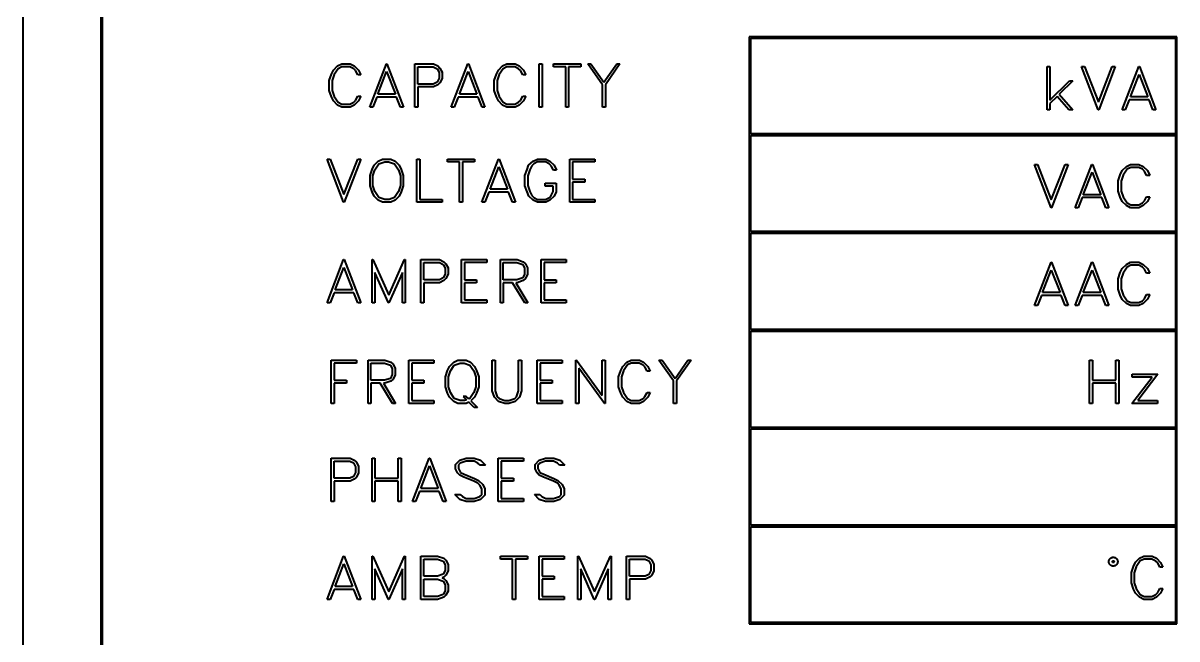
# Model space of a CAD drawing. Header units: millimetres. Extents: x 0 to 5945, y 0 to 4205.
# Drawn here: x 1763.9 to 1837.9, y 1340 to 1379.5 of the extents above; entities that cross this region are included whole.
import ezdxf

# ---------------------------------------------------------------- set-up
doc = ezdxf.new("R2010")
doc.units = ezdxf.units.MM
doc.header["$LTSCALE"] = 5
doc.layers.add('가시적인 것(ISO)', color=3, linetype='Continuous', lineweight=40)

msp = doc.modelspace()

# ---------------------------------------------------------------- linework, layer by layer
at = {"layer": '가시적인 것(ISO)'}
for p, q in [((1763.876, 1300.394), (1763.876, 1420.394)), ((1768.876, 1411.999), (1768.876, 1308.789)), ((1768.976, 1308.888), (1768.976, 1411.901)), ((1810.488, 1378.643), (1810.488, 1340.922)), ((1837.941, 1378.643), (1810.488, 1378.643)), ((1810.588, 1372.406), (1810.588, 1378.543)), ((1810.588, 1378.543), (1837.841, 1378.543)), ((1837.841, 1378.543), (1837.841, 1372.406)), ((1837.941, 1340.922), (1837.941, 1378.643)), ((1784.063, 1376.765), (1784.332, 1376.9)), ((1784.332, 1376.9), (1784.865, 1376.9)), ((1784.865, 1376.9), (1785.137, 1376.765)), ((1786.133, 1374.117), (1787.197, 1376.9)), ((1787.197, 1376.9), (1787.236, 1376.9)), ((1787.236, 1376.9), (1788.297, 1374.117)), ((1789.022, 1376.9), (1790.226, 1376.9)), ((1789.022, 1374.117), (1789.022, 1376.9)), ((1790.226, 1376.9), (1790.498, 1376.765)), ((1791.362, 1374.117), (1792.426, 1376.9)), ((1792.426, 1376.9), (1792.465, 1376.9)), ((1792.465, 1376.9), (1793.526, 1374.117)), ((1794.652, 1376.765), (1794.921, 1376.9)), ((1794.921, 1376.9), (1795.455, 1376.9)), ((1795.455, 1376.9), (1795.726, 1376.765)), ((1796.997, 1376.9), (1797.186, 1376.9)), ((1796.997, 1374.117), (1796.997, 1376.9)), ((1797.186, 1376.9), (1797.186, 1374.117)), ((1797.932, 1376.9), (1799.674, 1376.9)), ((1797.932, 1376.711), (1797.932, 1376.9)), ((1799.674, 1376.9), (1799.674, 1376.711)), ((1800.129, 1376.9), (1800.331, 1376.9)), ((1801.064, 1375.561), (1800.129, 1376.9)), ((1800.331, 1376.9), (1801.16, 1375.719)), ((1801.16, 1375.719), (1801.985, 1376.9)), ((1802.187, 1376.9), (1801.253, 1375.561)), ((1801.985, 1376.9), (1802.187, 1376.9)), ((1783.532, 1375.836), (1783.667, 1376.232)), ((1783.667, 1376.232), (1783.796, 1376.501)), ((1783.848, 1376.206), (1783.721, 1375.828)), ((1783.796, 1376.501), (1784.063, 1376.765)), ((1784.099, 1376.589), (1783.848, 1376.206)), ((1784.347, 1376.711), (1784.099, 1376.589)), ((1784.852, 1376.711), (1784.347, 1376.711)), ((1785.098, 1376.584), (1784.852, 1376.711)), ((1785.222, 1376.462), (1785.098, 1376.584)), ((1785.137, 1376.765), (1785.403, 1376.498)), ((1785.359, 1376.19), (1785.222, 1376.462)), ((1785.556, 1376.19), (1785.359, 1376.19)), ((1785.403, 1376.498), (1785.556, 1376.19)), ((1786.654, 1374.953), (1787.215, 1376.397)), ((1787.215, 1376.397), (1787.777, 1374.953)), ((1789.211, 1376.711), (1790.21, 1376.711)), ((1789.211, 1375.603), (1789.211, 1376.711)), ((1790.21, 1376.711), (1790.456, 1376.589)), ((1790.456, 1376.589), (1790.578, 1376.343)), ((1790.498, 1376.765), (1790.635, 1376.63)), ((1790.578, 1376.343), (1790.578, 1375.97)), ((1790.635, 1376.63), (1790.767, 1376.359)), ((1790.767, 1376.359), (1790.767, 1375.955)), ((1791.882, 1374.953), (1792.444, 1376.397)), ((1792.444, 1376.397), (1793.006, 1374.953)), ((1794.121, 1375.836), (1794.256, 1376.232)), ((1794.256, 1376.232), (1794.386, 1376.501)), ((1794.437, 1376.206), (1794.31, 1375.828)), ((1794.386, 1376.501), (1794.652, 1376.765)), ((1794.688, 1376.589), (1794.437, 1376.206)), ((1794.937, 1376.711), (1794.688, 1376.589)), ((1795.442, 1376.711), (1794.937, 1376.711)), ((1795.688, 1376.584), (1795.442, 1376.711)), ((1795.812, 1376.462), (1795.688, 1376.584)), ((1795.726, 1376.765), (1795.993, 1376.498)), ((1795.949, 1376.19), (1795.812, 1376.462)), ((1796.146, 1376.19), (1795.949, 1376.19)), ((1795.993, 1376.498), (1796.146, 1376.19)), ((1798.708, 1376.711), (1797.932, 1376.711)), ((1798.708, 1374.117), (1798.708, 1376.711)), ((1799.674, 1376.711), (1798.897, 1376.711)), ((1798.897, 1376.711), (1798.897, 1374.117)), ((1829.605, 1376.727), (1829.794, 1376.727)), ((1829.605, 1373.944), (1829.605, 1376.727)), ((1829.794, 1376.727), (1829.794, 1374.563)), ((1831.818, 1376.727), (1832.013, 1376.727)), ((1832.882, 1373.944), (1831.818, 1376.727)), ((1832.013, 1376.727), (1832.9, 1374.444)), ((1832.9, 1374.444), (1833.791, 1376.727)), ((1833.982, 1376.727), (1832.921, 1373.944)), ((1833.791, 1376.727), (1833.982, 1376.727)), ((1834.433, 1373.944), (1835.497, 1376.727)), ((1834.953, 1374.78), (1835.515, 1376.224)), ((1835.497, 1376.727), (1835.536, 1376.727)), ((1835.515, 1376.224), (1836.077, 1374.78)), ((1835.536, 1376.727), (1836.597, 1373.944)), ((1783.532, 1375.181), (1783.532, 1375.836)), ((1783.721, 1375.828), (1783.721, 1375.189)), ((1790.21, 1375.603), (1789.211, 1375.603)), ((1789.211, 1375.414), (1789.211, 1374.117)), ((1790.226, 1375.414), (1789.211, 1375.414)), ((1790.456, 1375.724), (1790.21, 1375.603)), ((1790.498, 1375.548), (1790.226, 1375.414)), ((1790.578, 1375.97), (1790.456, 1375.724)), ((1790.635, 1375.683), (1790.498, 1375.548)), ((1790.767, 1375.955), (1790.635, 1375.683)), ((1794.121, 1375.181), (1794.121, 1375.836)), ((1794.31, 1375.828), (1794.31, 1375.189)), ((1801.064, 1374.117), (1801.064, 1375.561)), ((1801.253, 1375.561), (1801.253, 1374.117)), ((1829.794, 1374.563), (1831.05, 1375.818)), ((1831.262, 1375.818), (1830.384, 1374.941)), ((1831.05, 1375.818), (1831.262, 1375.818)), ((1783.667, 1374.785), (1783.532, 1375.181)), ((1783.796, 1374.516), (1783.667, 1374.785)), ((1783.721, 1375.189), (1783.848, 1374.811)), ((1783.848, 1374.811), (1784.099, 1374.43)), ((1785.222, 1374.554), (1785.359, 1374.826)), ((1785.359, 1374.826), (1785.556, 1374.826)), ((1785.556, 1374.826), (1785.403, 1374.518)), ((1786.584, 1374.764), (1786.328, 1374.117)), ((1787.85, 1374.764), (1786.584, 1374.764)), ((1787.777, 1374.953), (1786.654, 1374.953)), ((1788.106, 1374.117), (1787.85, 1374.764)), ((1791.813, 1374.764), (1791.556, 1374.117)), ((1793.078, 1374.764), (1791.813, 1374.764)), ((1793.006, 1374.953), (1791.882, 1374.953)), ((1793.335, 1374.117), (1793.078, 1374.764)), ((1794.256, 1374.785), (1794.121, 1375.181)), ((1794.386, 1374.516), (1794.256, 1374.785)), ((1794.31, 1375.189), (1794.437, 1374.811)), ((1794.437, 1374.811), (1794.688, 1374.43)), ((1795.812, 1374.554), (1795.949, 1374.826)), ((1795.949, 1374.826), (1796.146, 1374.826)), ((1796.146, 1374.826), (1795.993, 1374.518)), ((1830.252, 1374.811), (1829.794, 1374.35)), ((1831.006, 1373.944), (1830.252, 1374.811)), ((1830.384, 1374.941), (1831.257, 1373.944)), ((1836.077, 1374.78), (1834.953, 1374.78)), ((1784.063, 1374.252), (1783.796, 1374.516)), ((1784.332, 1374.117), (1784.063, 1374.252)), ((1784.099, 1374.43), (1784.347, 1374.306)), ((1784.865, 1374.117), (1784.332, 1374.117)), ((1784.347, 1374.306), (1784.852, 1374.306)), ((1784.852, 1374.306), (1785.098, 1374.433)), ((1785.137, 1374.252), (1784.865, 1374.117)), ((1785.098, 1374.433), (1785.222, 1374.554)), ((1785.403, 1374.518), (1785.137, 1374.252)), ((1786.328, 1374.117), (1786.133, 1374.117)), ((1788.297, 1374.117), (1788.106, 1374.117)), ((1789.211, 1374.117), (1789.022, 1374.117)), ((1791.556, 1374.117), (1791.362, 1374.117)), ((1793.526, 1374.117), (1793.335, 1374.117)), ((1794.652, 1374.252), (1794.386, 1374.516)), ((1794.921, 1374.117), (1794.652, 1374.252)), ((1794.688, 1374.43), (1794.937, 1374.306)), ((1795.455, 1374.117), (1794.921, 1374.117)), ((1794.937, 1374.306), (1795.442, 1374.306)), ((1795.442, 1374.306), (1795.688, 1374.433)), ((1795.726, 1374.252), (1795.455, 1374.117)), ((1795.688, 1374.433), (1795.812, 1374.554)), ((1795.993, 1374.518), (1795.726, 1374.252)), ((1797.186, 1374.117), (1796.997, 1374.117)), ((1798.897, 1374.117), (1798.708, 1374.117)), ((1801.253, 1374.117), (1801.064, 1374.117)), ((1829.794, 1373.944), (1829.605, 1373.944)), ((1829.794, 1374.35), (1829.794, 1373.944)), ((1831.257, 1373.944), (1831.006, 1373.944)), ((1832.921, 1373.944), (1832.882, 1373.944)), ((1834.627, 1373.944), (1834.433, 1373.944)), ((1834.883, 1374.591), (1834.627, 1373.944)), ((1836.149, 1374.591), (1834.883, 1374.591)), ((1836.405, 1373.944), (1836.149, 1374.591)), ((1836.597, 1373.944), (1836.405, 1373.944)), ((1837.841, 1372.406), (1810.588, 1372.406)), ((1810.588, 1366.12), (1810.588, 1372.306)), ((1810.588, 1372.306), (1837.841, 1372.306)), ((1837.841, 1372.306), (1837.841, 1366.12)), ((1783.387, 1370.786), (1783.581, 1370.786)), ((1784.451, 1368.003), (1783.387, 1370.786)), ((1783.581, 1370.786), (1784.469, 1368.503)), ((1784.469, 1368.503), (1785.359, 1370.786)), ((1785.551, 1370.786), (1784.49, 1368.003)), ((1785.359, 1370.786), (1785.551, 1370.786)), ((1786.281, 1370.118), (1786.408, 1370.387)), ((1786.408, 1370.387), (1786.677, 1370.651)), ((1786.462, 1370.092), (1786.713, 1370.47)), ((1786.677, 1370.651), (1786.946, 1370.786)), ((1786.713, 1370.47), (1787.089, 1370.597)), ((1786.946, 1370.786), (1787.479, 1370.786)), ((1787.089, 1370.597), (1787.34, 1370.597)), ((1787.34, 1370.597), (1787.715, 1370.47)), ((1787.479, 1370.786), (1787.751, 1370.651)), ((1787.715, 1370.47), (1787.969, 1370.092)), ((1787.751, 1370.651), (1788.018, 1370.387)), ((1788.018, 1370.387), (1788.147, 1370.118)), ((1789.152, 1370.786), (1789.341, 1370.786)), ((1789.152, 1368.003), (1789.152, 1370.786)), ((1789.341, 1370.786), (1789.341, 1368.192)), ((1791.121, 1370.786), (1792.863, 1370.786)), ((1791.121, 1370.597), (1791.121, 1370.786)), ((1791.898, 1370.597), (1791.121, 1370.597)), ((1791.898, 1368.003), (1791.898, 1370.597)), ((1792.863, 1370.597), (1792.087, 1370.597)), ((1792.087, 1370.597), (1792.087, 1368.003)), ((1792.863, 1370.786), (1792.863, 1370.597)), ((1793.329, 1368.003), (1794.393, 1370.786)), ((1793.85, 1368.839), (1794.411, 1370.284)), ((1794.393, 1370.786), (1794.432, 1370.786)), ((1794.411, 1370.284), (1794.973, 1368.839)), ((1794.432, 1370.786), (1795.493, 1368.003)), ((1796.223, 1370.118), (1796.329, 1370.387)), ((1796.329, 1370.387), (1796.619, 1370.651)), ((1796.534, 1370.348), (1796.405, 1370.097)), ((1796.656, 1370.47), (1796.534, 1370.348)), ((1796.619, 1370.651), (1796.889, 1370.786)), ((1796.904, 1370.597), (1796.656, 1370.47)), ((1796.889, 1370.786), (1797.422, 1370.786)), ((1797.409, 1370.597), (1796.904, 1370.597)), ((1797.655, 1370.47), (1797.409, 1370.597)), ((1797.422, 1370.786), (1797.694, 1370.651)), ((1797.779, 1370.348), (1797.655, 1370.47)), ((1797.694, 1370.651), (1797.96, 1370.384)), ((1797.916, 1370.076), (1797.779, 1370.348)), ((1797.96, 1370.384), (1798.113, 1370.076)), ((1798.965, 1370.786), (1800.58, 1370.786)), ((1798.965, 1368.003), (1798.965, 1370.786)), ((1799.153, 1370.597), (1799.153, 1369.489)), ((1800.58, 1370.597), (1799.153, 1370.597)), ((1800.58, 1370.786), (1800.58, 1370.597)), ((1828.797, 1370.44), (1828.991, 1370.44)), ((1829.861, 1367.657), (1828.797, 1370.44)), ((1828.991, 1370.44), (1829.879, 1368.157)), ((1829.879, 1368.157), (1830.769, 1370.44)), ((1830.961, 1370.44), (1829.9, 1367.657)), ((1830.769, 1370.44), (1830.961, 1370.44)), ((1831.411, 1367.657), (1832.475, 1370.44)), ((1832.475, 1370.44), (1832.514, 1370.44)), ((1832.514, 1370.44), (1833.575, 1367.657)), ((1834.435, 1370.041), (1834.701, 1370.305)), ((1834.701, 1370.305), (1834.97, 1370.44)), ((1834.986, 1370.251), (1834.737, 1370.129)), ((1834.97, 1370.44), (1835.504, 1370.44)), ((1835.491, 1370.251), (1834.986, 1370.251)), ((1835.737, 1370.124), (1835.491, 1370.251)), ((1835.504, 1370.44), (1835.775, 1370.305)), ((1835.775, 1370.305), (1836.042, 1370.039)), ((1786.146, 1369.722), (1786.281, 1370.118)), ((1786.146, 1369.067), (1786.146, 1369.722)), ((1786.335, 1369.714), (1786.462, 1370.092)), ((1786.335, 1369.075), (1786.335, 1369.714)), ((1787.969, 1370.092), (1788.093, 1369.714)), ((1788.093, 1369.714), (1788.093, 1369.075)), ((1788.147, 1370.118), (1788.282, 1369.722)), ((1788.282, 1369.722), (1788.282, 1369.067)), ((1796.089, 1369.722), (1796.223, 1370.118)), ((1796.089, 1369.067), (1796.089, 1369.722)), ((1796.405, 1370.097), (1796.278, 1369.714)), ((1796.278, 1369.714), (1796.278, 1369.075)), ((1798.113, 1370.076), (1797.916, 1370.076)), ((1799.153, 1369.489), (1799.93, 1369.489)), ((1799.93, 1369.489), (1799.93, 1369.3)), ((1831.931, 1368.493), (1832.493, 1369.938)), ((1832.493, 1369.938), (1833.055, 1368.493)), ((1834.171, 1369.376), (1834.305, 1369.772)), ((1834.305, 1369.772), (1834.435, 1370.041)), ((1834.486, 1369.746), (1834.359, 1369.368)), ((1834.737, 1370.129), (1834.486, 1369.746)), ((1835.861, 1370.002), (1835.737, 1370.124)), ((1835.998, 1369.731), (1835.861, 1370.002)), ((1836.195, 1369.731), (1835.998, 1369.731)), ((1836.042, 1370.039), (1836.195, 1369.731)), ((1786.281, 1368.671), (1786.146, 1369.067)), ((1786.462, 1368.697), (1786.335, 1369.075)), ((1788.093, 1369.075), (1787.969, 1368.697)), ((1788.282, 1369.067), (1788.147, 1368.671)), ((1794.973, 1368.839), (1793.85, 1368.839)), ((1796.223, 1368.671), (1796.089, 1369.067)), ((1796.278, 1369.075), (1796.405, 1368.692)), ((1797.386, 1369.23), (1798.095, 1369.23)), ((1797.386, 1369.041), (1797.386, 1369.23)), ((1797.906, 1369.041), (1797.386, 1369.041)), ((1797.906, 1368.689), (1797.906, 1369.041)), ((1798.095, 1369.23), (1798.095, 1368.673)), ((1799.153, 1369.3), (1799.153, 1368.192)), ((1799.93, 1369.3), (1799.153, 1369.3)), ((1834.171, 1368.721), (1834.171, 1369.376)), ((1834.305, 1368.325), (1834.171, 1368.721)), ((1834.359, 1369.368), (1834.359, 1368.729)), ((1834.359, 1368.729), (1834.486, 1368.351)), ((1784.49, 1368.003), (1784.451, 1368.003)), ((1786.408, 1368.402), (1786.281, 1368.671)), ((1786.677, 1368.138), (1786.408, 1368.402)), ((1786.713, 1368.319), (1786.462, 1368.697)), ((1786.946, 1368.003), (1786.677, 1368.138)), ((1787.089, 1368.192), (1786.713, 1368.319)), ((1787.479, 1368.003), (1786.946, 1368.003)), ((1787.371, 1368.192), (1787.089, 1368.192)), ((1787.715, 1368.319), (1787.371, 1368.192)), ((1787.751, 1368.138), (1787.479, 1368.003)), ((1787.969, 1368.697), (1787.715, 1368.319)), ((1788.018, 1368.402), (1787.751, 1368.138)), ((1788.147, 1368.671), (1788.018, 1368.402)), ((1790.767, 1368.003), (1789.152, 1368.003)), ((1789.341, 1368.192), (1790.767, 1368.192)), ((1790.767, 1368.192), (1790.767, 1368.003)), ((1792.087, 1368.003), (1791.898, 1368.003)), ((1793.524, 1368.003), (1793.329, 1368.003)), ((1793.78, 1368.65), (1793.524, 1368.003)), ((1795.046, 1368.65), (1793.78, 1368.65)), ((1795.302, 1368.003), (1795.046, 1368.65)), ((1795.493, 1368.003), (1795.302, 1368.003)), ((1796.35, 1368.402), (1796.223, 1368.671)), ((1796.619, 1368.138), (1796.35, 1368.402)), ((1796.405, 1368.692), (1796.534, 1368.441)), ((1796.534, 1368.441), (1796.656, 1368.319)), ((1796.889, 1368.003), (1796.619, 1368.138)), ((1796.656, 1368.319), (1796.907, 1368.192)), ((1797.424, 1368.003), (1796.889, 1368.003)), ((1796.907, 1368.192), (1797.409, 1368.192)), ((1797.409, 1368.192), (1797.657, 1368.319)), ((1797.694, 1368.138), (1797.424, 1368.003)), ((1797.657, 1368.319), (1797.779, 1368.443)), ((1797.96, 1368.404), (1797.694, 1368.138)), ((1797.779, 1368.443), (1797.906, 1368.689)), ((1798.095, 1368.673), (1797.96, 1368.404)), ((1800.58, 1368.003), (1798.965, 1368.003)), ((1799.153, 1368.192), (1800.58, 1368.192)), ((1800.58, 1368.192), (1800.58, 1368.003)), ((1831.862, 1368.304), (1831.605, 1367.657)), ((1833.127, 1368.304), (1831.862, 1368.304)), ((1833.055, 1368.493), (1831.931, 1368.493)), ((1833.384, 1367.657), (1833.127, 1368.304)), ((1834.435, 1368.056), (1834.305, 1368.325)), ((1834.701, 1367.792), (1834.435, 1368.056)), ((1834.486, 1368.351), (1834.737, 1367.97)), ((1835.737, 1367.973), (1835.861, 1368.095)), ((1836.042, 1368.058), (1835.775, 1367.792)), ((1835.861, 1368.095), (1835.998, 1368.366)), ((1835.998, 1368.366), (1836.195, 1368.366)), ((1836.195, 1368.366), (1836.042, 1368.058)), ((1829.9, 1367.657), (1829.861, 1367.657)), ((1831.605, 1367.657), (1831.411, 1367.657)), ((1833.575, 1367.657), (1833.384, 1367.657)), ((1834.97, 1367.657), (1834.701, 1367.792)), ((1834.737, 1367.97), (1834.986, 1367.846)), ((1835.504, 1367.657), (1834.97, 1367.657)), ((1834.986, 1367.846), (1835.491, 1367.846)), ((1835.491, 1367.846), (1835.737, 1367.973)), ((1835.775, 1367.792), (1835.504, 1367.657)), ((1837.841, 1366.12), (1810.588, 1366.12)), ((1810.588, 1359.833), (1810.588, 1366.02)), ((1810.588, 1366.02), (1837.841, 1366.02)), ((1837.841, 1366.02), (1837.841, 1359.833)), ((1783.387, 1361.543), (1784.451, 1364.326)), ((1784.451, 1364.326), (1784.49, 1364.326)), ((1784.49, 1364.326), (1785.551, 1361.543)), ((1786.276, 1364.326), (1786.322, 1364.326)), ((1786.276, 1361.543), (1786.276, 1364.326)), ((1786.322, 1364.326), (1787.345, 1362.035)), ((1787.345, 1362.035), (1788.365, 1364.326)), ((1788.365, 1364.326), (1788.411, 1364.326)), ((1788.411, 1364.326), (1788.411, 1361.543)), ((1789.41, 1364.326), (1790.614, 1364.326)), ((1789.41, 1361.543), (1789.41, 1364.326)), ((1790.614, 1364.326), (1790.886, 1364.191)), ((1792.025, 1364.326), (1793.64, 1364.326)), ((1792.025, 1361.543), (1792.025, 1364.326)), ((1793.64, 1364.326), (1793.64, 1364.137)), ((1794.512, 1364.326), (1795.584, 1364.326)), ((1794.512, 1361.543), (1794.512, 1364.326)), ((1795.584, 1364.326), (1795.983, 1364.191)), ((1797.127, 1364.326), (1798.742, 1364.326)), ((1797.127, 1361.543), (1797.127, 1364.326)), ((1798.742, 1364.326), (1798.742, 1364.137)), ((1783.907, 1362.379), (1784.469, 1363.824)), ((1784.469, 1363.824), (1785.031, 1362.379)), ((1789.599, 1364.137), (1790.599, 1364.137)), ((1789.599, 1363.029), (1789.599, 1364.137)), ((1790.599, 1364.137), (1790.844, 1364.015)), ((1790.844, 1364.015), (1790.966, 1363.769)), ((1790.886, 1364.191), (1791.023, 1364.057)), ((1790.966, 1363.769), (1790.966, 1363.397)), ((1791.023, 1364.057), (1791.155, 1363.785)), ((1791.155, 1363.785), (1791.155, 1363.381)), ((1792.214, 1364.137), (1792.214, 1363.029)), ((1793.64, 1364.137), (1792.214, 1364.137)), ((1794.701, 1364.137), (1795.574, 1364.137)), ((1794.701, 1363.029), (1794.701, 1364.137)), ((1795.574, 1364.137), (1795.946, 1364.01)), ((1795.946, 1364.01), (1796.068, 1363.769)), ((1795.983, 1364.191), (1796.125, 1364.057)), ((1796.068, 1363.769), (1796.068, 1363.397)), ((1796.125, 1364.057), (1796.257, 1363.785)), ((1796.257, 1363.785), (1796.257, 1363.381)), ((1797.316, 1364.137), (1797.316, 1363.029)), ((1798.742, 1364.137), (1797.316, 1364.137)), ((1828.797, 1361.37), (1829.861, 1364.153)), ((1829.317, 1362.206), (1829.879, 1363.651)), ((1829.861, 1364.153), (1829.9, 1364.153)), ((1829.879, 1363.651), (1830.441, 1362.206)), ((1829.9, 1364.153), (1830.961, 1361.37)), ((1831.411, 1361.37), (1832.475, 1364.153)), ((1831.931, 1362.206), (1832.493, 1363.651)), ((1832.475, 1364.153), (1832.514, 1364.153)), ((1832.493, 1363.651), (1833.055, 1362.206)), ((1832.514, 1364.153), (1833.575, 1361.37)), ((1834.305, 1363.485), (1834.435, 1363.754)), ((1834.435, 1363.754), (1834.701, 1364.018)), ((1834.737, 1363.842), (1834.486, 1363.459)), ((1834.701, 1364.018), (1834.97, 1364.153)), ((1834.986, 1363.964), (1834.737, 1363.842)), ((1834.97, 1364.153), (1835.504, 1364.153)), ((1835.491, 1363.964), (1834.986, 1363.964)), ((1835.737, 1363.837), (1835.491, 1363.964)), ((1835.504, 1364.153), (1835.775, 1364.018)), ((1835.861, 1363.715), (1835.737, 1363.837)), ((1835.775, 1364.018), (1836.042, 1363.752)), ((1835.998, 1363.444), (1835.861, 1363.715)), ((1836.042, 1363.752), (1836.195, 1363.444)), ((1786.465, 1363.505), (1786.465, 1361.543)), ((1787.324, 1361.543), (1786.465, 1363.505)), ((1788.222, 1363.505), (1787.363, 1361.543)), ((1788.222, 1361.543), (1788.222, 1363.505)), ((1790.599, 1363.029), (1789.599, 1363.029)), ((1789.599, 1362.84), (1789.599, 1361.543)), ((1790.614, 1362.84), (1789.599, 1362.84)), ((1790.844, 1363.151), (1790.599, 1363.029)), ((1790.886, 1362.975), (1790.614, 1362.84)), ((1790.966, 1363.397), (1790.844, 1363.151)), ((1791.023, 1363.109), (1790.886, 1362.975)), ((1791.155, 1363.381), (1791.023, 1363.109)), ((1792.214, 1363.029), (1792.99, 1363.029)), ((1792.214, 1362.84), (1792.214, 1361.732)), ((1792.99, 1362.84), (1792.214, 1362.84)), ((1792.99, 1363.029), (1792.99, 1362.84)), ((1795.574, 1363.029), (1794.701, 1363.029)), ((1794.701, 1362.84), (1794.701, 1361.543)), ((1795.302, 1362.84), (1794.701, 1362.84)), ((1796.081, 1361.543), (1795.302, 1362.84)), ((1795.504, 1362.84), (1796.28, 1361.543)), ((1795.584, 1362.84), (1795.504, 1362.84)), ((1795.946, 1363.156), (1795.574, 1363.029)), ((1795.983, 1362.975), (1795.584, 1362.84)), ((1796.068, 1363.397), (1795.946, 1363.156)), ((1796.125, 1363.109), (1795.983, 1362.975)), ((1796.257, 1363.381), (1796.125, 1363.109)), ((1797.316, 1363.029), (1798.092, 1363.029)), ((1797.316, 1362.84), (1797.316, 1361.732)), ((1798.092, 1362.84), (1797.316, 1362.84)), ((1798.092, 1363.029), (1798.092, 1362.84)), ((1834.171, 1363.089), (1834.305, 1363.485)), ((1834.171, 1362.434), (1834.171, 1363.089)), ((1834.486, 1363.459), (1834.359, 1363.081)), ((1834.359, 1363.081), (1834.359, 1362.442)), ((1836.195, 1363.444), (1835.998, 1363.444)), ((1783.837, 1362.19), (1783.581, 1361.543)), ((1785.103, 1362.19), (1783.837, 1362.19)), ((1785.031, 1362.379), (1783.907, 1362.379)), ((1785.359, 1361.543), (1785.103, 1362.19)), ((1830.441, 1362.206), (1829.317, 1362.206)), ((1833.055, 1362.206), (1831.931, 1362.206)), ((1834.305, 1362.038), (1834.171, 1362.434)), ((1834.359, 1362.442), (1834.486, 1362.064)), ((1834.486, 1362.064), (1834.737, 1361.684)), ((1835.861, 1361.808), (1835.998, 1362.08)), ((1835.998, 1362.08), (1836.195, 1362.08)), ((1836.195, 1362.08), (1836.042, 1361.772)), ((1783.581, 1361.543), (1783.387, 1361.543)), ((1785.551, 1361.543), (1785.359, 1361.543)), ((1786.465, 1361.543), (1786.276, 1361.543)), ((1787.363, 1361.543), (1787.324, 1361.543)), ((1788.411, 1361.543), (1788.222, 1361.543)), ((1789.599, 1361.543), (1789.41, 1361.543)), ((1793.64, 1361.543), (1792.025, 1361.543)), ((1792.214, 1361.732), (1793.64, 1361.732)), ((1793.64, 1361.732), (1793.64, 1361.543)), ((1794.701, 1361.543), (1794.512, 1361.543)), ((1796.28, 1361.543), (1796.081, 1361.543)), ((1798.742, 1361.543), (1797.127, 1361.543)), ((1797.316, 1361.732), (1798.742, 1361.732)), ((1798.742, 1361.732), (1798.742, 1361.543)), ((1828.991, 1361.37), (1828.797, 1361.37)), ((1829.247, 1362.017), (1828.991, 1361.37)), ((1830.513, 1362.017), (1829.247, 1362.017)), ((1830.769, 1361.37), (1830.513, 1362.017)), ((1830.961, 1361.37), (1830.769, 1361.37)), ((1831.605, 1361.37), (1831.411, 1361.37)), ((1831.862, 1362.017), (1831.605, 1361.37)), ((1833.127, 1362.017), (1831.862, 1362.017)), ((1833.384, 1361.37), (1833.127, 1362.017)), ((1833.575, 1361.37), (1833.384, 1361.37)), ((1834.435, 1361.769), (1834.305, 1362.038)), ((1834.701, 1361.505), (1834.435, 1361.769)), ((1834.97, 1361.37), (1834.701, 1361.505)), ((1834.737, 1361.684), (1834.986, 1361.559)), ((1835.504, 1361.37), (1834.97, 1361.37)), ((1834.986, 1361.559), (1835.491, 1361.559)), ((1835.491, 1361.559), (1835.737, 1361.686)), ((1835.775, 1361.505), (1835.504, 1361.37)), ((1835.737, 1361.686), (1835.861, 1361.808)), ((1836.042, 1361.772), (1835.775, 1361.505)), ((1837.841, 1359.833), (1810.588, 1359.833)), ((1810.588, 1353.546), (1810.588, 1359.733)), ((1810.588, 1359.733), (1837.841, 1359.733)), ((1837.841, 1359.733), (1837.841, 1353.546)), ((1783.661, 1357.866), (1785.277, 1357.866)), ((1783.661, 1355.083), (1783.661, 1357.866)), ((1785.277, 1357.677), (1783.85, 1357.677)), ((1783.85, 1357.677), (1783.85, 1356.569)), ((1785.277, 1357.866), (1785.277, 1357.677)), ((1786.017, 1357.866), (1787.089, 1357.866)), ((1786.017, 1355.083), (1786.017, 1357.866)), ((1786.206, 1357.677), (1787.078, 1357.677)), ((1786.206, 1356.569), (1786.206, 1357.677)), ((1787.078, 1357.677), (1787.451, 1357.55)), ((1787.089, 1357.866), (1787.487, 1357.731)), ((1787.487, 1357.731), (1787.63, 1357.597)), ((1788.631, 1357.866), (1790.247, 1357.866)), ((1788.631, 1355.083), (1788.631, 1357.866)), ((1788.82, 1357.677), (1788.82, 1356.569)), ((1790.247, 1357.677), (1788.82, 1357.677)), ((1790.247, 1357.866), (1790.247, 1357.677)), ((1791.251, 1357.467), (1791.52, 1357.731)), ((1791.52, 1357.731), (1791.789, 1357.866)), ((1791.556, 1357.55), (1791.932, 1357.677)), ((1791.789, 1357.866), (1792.322, 1357.866)), ((1791.932, 1357.677), (1792.183, 1357.677)), ((1792.183, 1357.677), (1792.558, 1357.55)), ((1792.322, 1357.866), (1792.594, 1357.731)), ((1792.594, 1357.731), (1792.861, 1357.467)), ((1793.995, 1357.866), (1794.184, 1357.866)), ((1793.995, 1355.886), (1793.995, 1357.866)), ((1794.184, 1357.866), (1794.184, 1355.896)), ((1795.682, 1357.866), (1795.871, 1357.866)), ((1795.682, 1355.896), (1795.682, 1357.866)), ((1795.871, 1357.866), (1795.871, 1355.886)), ((1796.87, 1357.866), (1798.486, 1357.866)), ((1796.87, 1355.083), (1796.87, 1357.866)), ((1797.059, 1357.677), (1797.059, 1356.569)), ((1798.486, 1357.677), (1797.059, 1357.677)), ((1798.486, 1357.866), (1798.486, 1357.677)), ((1799.358, 1357.866), (1799.402, 1357.866)), ((1799.358, 1355.083), (1799.358, 1357.866)), ((1799.402, 1357.866), (1801.046, 1355.596)), ((1801.046, 1357.866), (1801.235, 1357.866)), ((1801.046, 1355.596), (1801.046, 1357.866)), ((1801.235, 1357.866), (1801.235, 1355.083)), ((1802.368, 1357.467), (1802.635, 1357.731)), ((1802.635, 1357.731), (1802.904, 1357.866)), ((1802.92, 1357.677), (1802.671, 1357.555)), ((1802.904, 1357.866), (1803.437, 1357.866)), ((1803.424, 1357.677), (1802.92, 1357.677)), ((1803.67, 1357.55), (1803.424, 1357.677)), ((1803.437, 1357.866), (1803.709, 1357.731)), ((1803.709, 1357.731), (1803.976, 1357.465)), ((1804.695, 1357.866), (1804.897, 1357.866)), ((1805.63, 1356.528), (1804.695, 1357.866)), ((1804.897, 1357.866), (1805.726, 1356.686)), ((1805.726, 1356.686), (1806.551, 1357.866)), ((1806.753, 1357.866), (1805.819, 1356.528)), ((1806.551, 1357.866), (1806.753, 1357.866)), ((1832.33, 1357.866), (1832.519, 1357.866)), ((1832.33, 1355.083), (1832.33, 1357.866)), ((1832.519, 1357.866), (1832.519, 1356.569)), ((1834.018, 1357.866), (1834.207, 1357.866)), ((1834.018, 1356.569), (1834.018, 1357.866)), ((1834.207, 1357.866), (1834.207, 1355.083)), ((1787.451, 1357.55), (1787.573, 1357.31)), ((1787.573, 1356.937), (1787.451, 1356.696)), ((1787.573, 1357.31), (1787.573, 1356.937)), ((1787.63, 1357.597), (1787.762, 1357.325)), ((1787.762, 1356.921), (1787.63, 1356.65)), ((1787.762, 1357.325), (1787.762, 1356.921)), ((1790.989, 1356.802), (1791.124, 1357.198)), ((1791.124, 1357.198), (1791.251, 1357.467)), ((1791.178, 1356.794), (1791.305, 1357.172)), ((1791.305, 1357.172), (1791.556, 1357.55)), ((1792.558, 1357.55), (1792.812, 1357.172)), ((1792.812, 1357.172), (1792.936, 1356.794)), ((1792.861, 1357.467), (1792.99, 1357.198)), ((1792.99, 1357.198), (1793.125, 1356.802)), ((1799.547, 1357.354), (1799.547, 1355.083)), ((1801.191, 1355.083), (1799.547, 1357.354)), ((1802.104, 1356.802), (1802.239, 1357.198)), ((1802.239, 1357.198), (1802.368, 1357.467)), ((1802.42, 1357.172), (1802.293, 1356.794)), ((1802.671, 1357.555), (1802.42, 1357.172)), ((1803.795, 1357.429), (1803.67, 1357.55)), ((1803.932, 1357.157), (1803.795, 1357.429)), ((1804.129, 1357.157), (1803.932, 1357.157)), ((1803.976, 1357.465), (1804.129, 1357.157)), ((1835.077, 1356.958), (1836.72, 1356.958)), ((1835.077, 1356.769), (1835.077, 1356.958)), ((1836.72, 1356.958), (1835.426, 1355.272)), ((1783.85, 1356.569), (1784.627, 1356.569)), ((1783.85, 1356.38), (1783.85, 1355.083)), ((1784.627, 1356.38), (1783.85, 1356.38)), ((1784.627, 1356.569), (1784.627, 1356.38)), ((1787.078, 1356.569), (1786.206, 1356.569)), ((1786.206, 1356.38), (1786.206, 1355.083)), ((1786.806, 1356.38), (1786.206, 1356.38)), ((1787.586, 1355.083), (1786.806, 1356.38)), ((1787.008, 1356.38), (1787.785, 1355.083)), ((1787.089, 1356.38), (1787.008, 1356.38)), ((1787.451, 1356.696), (1787.078, 1356.569)), ((1787.487, 1356.515), (1787.089, 1356.38)), ((1787.63, 1356.65), (1787.487, 1356.515)), ((1788.82, 1356.569), (1789.597, 1356.569)), ((1788.82, 1356.38), (1788.82, 1355.272)), ((1789.597, 1356.38), (1788.82, 1356.38)), ((1789.597, 1356.569), (1789.597, 1356.38)), ((1790.989, 1356.147), (1790.989, 1356.802)), ((1791.124, 1355.751), (1790.989, 1356.147)), ((1791.178, 1356.155), (1791.178, 1356.794)), ((1791.305, 1355.777), (1791.178, 1356.155)), ((1792.936, 1356.155), (1792.812, 1355.777)), ((1792.936, 1356.794), (1792.936, 1356.155)), ((1793.125, 1356.147), (1792.99, 1355.751)), ((1793.125, 1356.802), (1793.125, 1356.147)), ((1797.059, 1356.569), (1797.836, 1356.569)), ((1797.059, 1356.38), (1797.059, 1355.272)), ((1797.836, 1356.38), (1797.059, 1356.38)), ((1797.836, 1356.569), (1797.836, 1356.38)), ((1802.104, 1356.147), (1802.104, 1356.802)), ((1802.239, 1355.751), (1802.104, 1356.147)), ((1802.293, 1356.794), (1802.293, 1356.155)), ((1802.293, 1356.155), (1802.42, 1355.777)), ((1805.63, 1355.083), (1805.63, 1356.528)), ((1805.819, 1356.528), (1805.819, 1355.083)), ((1832.519, 1356.569), (1834.018, 1356.569)), ((1832.519, 1356.38), (1832.519, 1355.083)), ((1834.018, 1356.38), (1832.519, 1356.38)), ((1834.018, 1355.083), (1834.018, 1356.38)), ((1835.048, 1355.083), (1836.343, 1356.769)), ((1836.343, 1356.769), (1835.077, 1356.769)), ((1791.251, 1355.482), (1791.124, 1355.751)), ((1791.52, 1355.218), (1791.251, 1355.482)), ((1791.556, 1355.399), (1791.305, 1355.777)), ((1791.932, 1355.272), (1791.556, 1355.399)), ((1792.118, 1355.534), (1792.33, 1355.316)), ((1792.328, 1355.534), (1792.118, 1355.534)), ((1792.488, 1355.373), (1792.328, 1355.534)), ((1792.558, 1355.399), (1792.488, 1355.373)), ((1792.812, 1355.777), (1792.558, 1355.399)), ((1792.861, 1355.485), (1792.618, 1355.244)), ((1792.99, 1355.751), (1792.861, 1355.485)), ((1794.127, 1355.487), (1793.995, 1355.886)), ((1794.398, 1355.218), (1794.127, 1355.487)), ((1794.184, 1355.896), (1794.31, 1355.518)), ((1794.31, 1355.518), (1794.427, 1355.399)), ((1794.427, 1355.399), (1794.807, 1355.272)), ((1795.059, 1355.272), (1795.436, 1355.399)), ((1795.436, 1355.399), (1795.556, 1355.518)), ((1795.737, 1355.487), (1795.467, 1355.218)), ((1795.556, 1355.518), (1795.682, 1355.896)), ((1795.871, 1355.886), (1795.737, 1355.487)), ((1802.368, 1355.482), (1802.239, 1355.751)), ((1802.635, 1355.218), (1802.368, 1355.482)), ((1802.42, 1355.777), (1802.671, 1355.397)), ((1802.671, 1355.397), (1802.92, 1355.272)), ((1803.424, 1355.272), (1803.67, 1355.399)), ((1803.67, 1355.399), (1803.795, 1355.521)), ((1803.976, 1355.485), (1803.709, 1355.218)), ((1803.795, 1355.521), (1803.932, 1355.793)), ((1803.932, 1355.793), (1804.129, 1355.793)), ((1804.129, 1355.793), (1803.976, 1355.485)), ((1783.85, 1355.083), (1783.661, 1355.083)), ((1786.206, 1355.083), (1786.017, 1355.083)), ((1787.785, 1355.083), (1787.586, 1355.083)), ((1790.247, 1355.083), (1788.631, 1355.083)), ((1788.82, 1355.272), (1790.247, 1355.272)), ((1790.247, 1355.272), (1790.247, 1355.083)), ((1791.789, 1355.083), (1791.52, 1355.218)), ((1792.322, 1355.083), (1791.789, 1355.083)), ((1792.214, 1355.272), (1791.932, 1355.272)), ((1792.33, 1355.316), (1792.214, 1355.272)), ((1792.483, 1355.164), (1792.322, 1355.083)), ((1792.825, 1354.827), (1792.483, 1355.164)), ((1792.618, 1355.244), (1793.037, 1354.827)), ((1793.037, 1354.827), (1792.825, 1354.827)), ((1794.8, 1355.083), (1794.398, 1355.218)), ((1795.066, 1355.083), (1794.8, 1355.083)), ((1794.807, 1355.272), (1795.059, 1355.272)), ((1795.467, 1355.218), (1795.066, 1355.083)), ((1798.486, 1355.083), (1796.87, 1355.083)), ((1797.059, 1355.272), (1798.486, 1355.272)), ((1798.486, 1355.272), (1798.486, 1355.083)), ((1799.547, 1355.083), (1799.358, 1355.083)), ((1801.235, 1355.083), (1801.191, 1355.083)), ((1802.904, 1355.083), (1802.635, 1355.218)), ((1803.437, 1355.083), (1802.904, 1355.083)), ((1802.92, 1355.272), (1803.424, 1355.272)), ((1803.709, 1355.218), (1803.437, 1355.083)), ((1805.819, 1355.083), (1805.63, 1355.083)), ((1832.519, 1355.083), (1832.33, 1355.083)), ((1834.207, 1355.083), (1834.018, 1355.083)), ((1836.692, 1355.083), (1835.048, 1355.083)), ((1835.426, 1355.272), (1836.692, 1355.272)), ((1836.692, 1355.272), (1836.692, 1355.083)), ((1837.841, 1353.546), (1810.588, 1353.546)), ((1810.588, 1347.259), (1810.588, 1353.446)), ((1810.588, 1353.446), (1837.841, 1353.446)), ((1837.841, 1353.446), (1837.841, 1347.259)), ((1783.661, 1351.572), (1784.865, 1351.572)), ((1783.661, 1348.789), (1783.661, 1351.572)), ((1783.85, 1351.383), (1784.85, 1351.383)), ((1783.85, 1350.275), (1783.85, 1351.383)), ((1784.85, 1351.383), (1785.095, 1351.261)), ((1784.865, 1351.572), (1785.137, 1351.437)), ((1785.095, 1351.261), (1785.217, 1351.015)), ((1785.137, 1351.437), (1785.274, 1351.303)), ((1785.217, 1351.015), (1785.217, 1350.643)), ((1785.274, 1351.303), (1785.406, 1351.031)), ((1785.406, 1351.031), (1785.406, 1350.627)), ((1786.276, 1351.572), (1786.465, 1351.572)), ((1786.276, 1348.789), (1786.276, 1351.572)), ((1786.465, 1351.572), (1786.465, 1350.275)), ((1787.963, 1351.572), (1788.152, 1351.572)), ((1787.963, 1350.275), (1787.963, 1351.572)), ((1788.152, 1351.572), (1788.152, 1348.789)), ((1788.877, 1348.789), (1789.941, 1351.572)), ((1789.398, 1349.625), (1789.959, 1351.07)), ((1789.941, 1351.572), (1789.98, 1351.572)), ((1789.959, 1351.07), (1790.521, 1349.625)), ((1789.98, 1351.572), (1791.041, 1348.789)), ((1791.637, 1351.166), (1791.911, 1351.437)), ((1791.637, 1350.886), (1791.637, 1351.166)), ((1791.939, 1351.256), (1791.823, 1351.14)), ((1791.823, 1351.14), (1791.823, 1350.899)), ((1791.911, 1351.437), (1792.31, 1351.572)), ((1792.317, 1351.383), (1791.939, 1351.256)), ((1792.31, 1351.572), (1792.838, 1351.572)), ((1792.825, 1351.383), (1792.317, 1351.383)), ((1793.073, 1351.256), (1792.825, 1351.383)), ((1792.838, 1351.572), (1793.236, 1351.437)), ((1793.21, 1351.122), (1793.073, 1351.256)), ((1793.552, 1351.122), (1793.21, 1351.122)), ((1793.236, 1351.437), (1793.552, 1351.122)), ((1794.38, 1351.572), (1795.996, 1351.572)), ((1794.38, 1348.789), (1794.38, 1351.572)), ((1794.569, 1351.383), (1794.569, 1350.275)), ((1795.996, 1351.383), (1794.569, 1351.383)), ((1795.996, 1351.572), (1795.996, 1351.383)), ((1796.738, 1351.166), (1797.013, 1351.437)), ((1796.738, 1350.886), (1796.738, 1351.166)), ((1797.041, 1351.256), (1796.925, 1351.14)), ((1796.925, 1351.14), (1796.925, 1350.899)), ((1797.013, 1351.437), (1797.411, 1351.572)), ((1797.419, 1351.383), (1797.041, 1351.256)), ((1797.411, 1351.572), (1797.939, 1351.572)), ((1797.927, 1351.383), (1797.419, 1351.383)), ((1798.175, 1351.256), (1797.927, 1351.383)), ((1797.939, 1351.572), (1798.338, 1351.437)), ((1798.312, 1351.122), (1798.175, 1351.256)), ((1798.654, 1351.122), (1798.312, 1351.122)), ((1798.338, 1351.437), (1798.654, 1351.122)), ((1784.85, 1350.275), (1783.85, 1350.275)), ((1785.095, 1350.397), (1784.85, 1350.275)), ((1785.137, 1350.221), (1784.865, 1350.086)), ((1785.217, 1350.643), (1785.095, 1350.397)), ((1785.274, 1350.355), (1785.137, 1350.221)), ((1785.406, 1350.627), (1785.274, 1350.355)), ((1786.465, 1350.275), (1787.963, 1350.275)), ((1791.771, 1350.617), (1791.637, 1350.886)), ((1791.908, 1350.48), (1791.771, 1350.617)), ((1791.823, 1350.899), (1791.947, 1350.656)), ((1792.172, 1350.35), (1791.908, 1350.48)), ((1791.947, 1350.656), (1792.196, 1350.531)), ((1792.817, 1350.091), (1792.172, 1350.35)), ((1792.196, 1350.531), (1792.845, 1350.27)), ((1792.845, 1350.27), (1793.109, 1350.143)), ((1794.569, 1350.275), (1795.346, 1350.275)), ((1795.346, 1350.275), (1795.346, 1350.086)), ((1796.873, 1350.617), (1796.738, 1350.886)), ((1797.01, 1350.48), (1796.873, 1350.617)), ((1796.925, 1350.899), (1797.049, 1350.656)), ((1797.274, 1350.35), (1797.01, 1350.48)), ((1797.049, 1350.656), (1797.298, 1350.531)), ((1797.919, 1350.091), (1797.274, 1350.35)), ((1797.298, 1350.531), (1797.947, 1350.27)), ((1797.947, 1350.27), (1798.211, 1350.143)), ((1783.85, 1350.086), (1783.85, 1348.789)), ((1784.865, 1350.086), (1783.85, 1350.086)), ((1786.465, 1350.086), (1786.465, 1348.789)), ((1787.963, 1350.086), (1786.465, 1350.086)), ((1787.963, 1348.789), (1787.963, 1350.086)), ((1790.521, 1349.625), (1789.398, 1349.625)), ((1793.073, 1349.959), (1792.817, 1350.091)), ((1793.195, 1349.84), (1793.073, 1349.959)), ((1793.109, 1350.143), (1793.379, 1349.874)), ((1793.322, 1349.589), (1793.195, 1349.84)), ((1793.322, 1349.222), (1793.322, 1349.589)), ((1793.379, 1349.874), (1793.511, 1349.605)), ((1793.511, 1349.605), (1793.511, 1349.196)), ((1794.569, 1350.086), (1794.569, 1348.978)), ((1795.346, 1350.086), (1794.569, 1350.086)), ((1798.175, 1349.959), (1797.919, 1350.091)), ((1798.297, 1349.84), (1798.175, 1349.959)), ((1798.211, 1350.143), (1798.48, 1349.874)), ((1798.424, 1349.589), (1798.297, 1349.84)), ((1798.424, 1349.222), (1798.424, 1349.589)), ((1798.48, 1349.874), (1798.612, 1349.605)), ((1798.612, 1349.605), (1798.612, 1349.196)), ((1783.85, 1348.789), (1783.661, 1348.789)), ((1786.465, 1348.789), (1786.276, 1348.789)), ((1788.152, 1348.789), (1787.963, 1348.789)), ((1789.071, 1348.789), (1788.877, 1348.789)), ((1789.328, 1349.436), (1789.071, 1348.789)), ((1790.593, 1349.436), (1789.328, 1349.436)), ((1790.85, 1348.789), (1790.593, 1349.436)), ((1791.041, 1348.789), (1790.85, 1348.789)), ((1791.595, 1349.24), (1791.937, 1349.24)), ((1791.911, 1348.924), (1791.595, 1349.24)), ((1792.31, 1348.789), (1791.911, 1348.924)), ((1791.937, 1349.24), (1792.074, 1349.105)), ((1792.074, 1349.105), (1792.322, 1348.978)), ((1792.838, 1348.789), (1792.31, 1348.789)), ((1792.322, 1348.978), (1792.827, 1348.978)), ((1792.827, 1348.978), (1793.205, 1349.105)), ((1793.236, 1348.924), (1792.838, 1348.789)), ((1793.205, 1349.105), (1793.322, 1349.222)), ((1793.511, 1349.196), (1793.236, 1348.924)), ((1795.996, 1348.789), (1794.38, 1348.789)), ((1794.569, 1348.978), (1795.996, 1348.978)), ((1795.996, 1348.978), (1795.996, 1348.789)), ((1796.697, 1349.24), (1797.039, 1349.24)), ((1797.013, 1348.924), (1796.697, 1349.24)), ((1797.411, 1348.789), (1797.013, 1348.924)), ((1797.039, 1349.24), (1797.176, 1349.105)), ((1797.176, 1349.105), (1797.424, 1348.978)), ((1797.939, 1348.789), (1797.411, 1348.789)), ((1797.424, 1348.978), (1797.929, 1348.978)), ((1797.929, 1348.978), (1798.307, 1349.105)), ((1798.338, 1348.924), (1797.939, 1348.789)), ((1798.307, 1349.105), (1798.424, 1349.222)), ((1798.612, 1349.196), (1798.338, 1348.924)), ((1837.841, 1347.259), (1810.588, 1347.259)), ((1810.588, 1341.022), (1810.588, 1347.159)), ((1810.588, 1347.159), (1837.841, 1347.159)), ((1837.841, 1347.159), (1837.841, 1341.022)), ((1783.387, 1342.495), (1784.451, 1345.278)), ((1784.451, 1345.278), (1784.49, 1345.278)), ((1784.49, 1345.278), (1785.551, 1342.495)), ((1786.276, 1345.278), (1786.322, 1345.278)), ((1786.276, 1342.495), (1786.276, 1345.278)), ((1786.322, 1345.278), (1787.345, 1342.987)), ((1787.345, 1342.987), (1788.365, 1345.278)), ((1788.365, 1345.278), (1788.411, 1345.278)), ((1788.411, 1345.278), (1788.411, 1342.495)), ((1789.41, 1345.278), (1790.482, 1345.278)), ((1789.41, 1342.495), (1789.41, 1345.278)), ((1789.599, 1345.089), (1790.472, 1345.089)), ((1789.599, 1343.981), (1789.599, 1345.089)), ((1790.472, 1345.089), (1790.844, 1344.962)), ((1790.482, 1345.278), (1790.881, 1345.143)), ((1790.881, 1345.143), (1791.023, 1345.009)), ((1794.515, 1345.278), (1796.257, 1345.278)), ((1794.515, 1345.089), (1794.515, 1345.278)), ((1795.291, 1345.089), (1794.515, 1345.089)), ((1795.291, 1342.495), (1795.291, 1345.089)), ((1796.257, 1345.089), (1795.48, 1345.089)), ((1795.48, 1345.089), (1795.48, 1342.495)), ((1796.257, 1345.278), (1796.257, 1345.089)), ((1796.997, 1345.278), (1798.612, 1345.278)), ((1796.997, 1342.495), (1796.997, 1345.278)), ((1797.186, 1345.089), (1797.186, 1343.981)), ((1798.612, 1345.089), (1797.186, 1345.089)), ((1798.612, 1345.278), (1798.612, 1345.089)), ((1799.485, 1345.278), (1799.531, 1345.278)), ((1799.485, 1342.495), (1799.485, 1345.278)), ((1799.531, 1345.278), (1800.554, 1342.987)), ((1800.554, 1342.987), (1801.574, 1345.278)), ((1801.574, 1345.278), (1801.62, 1345.278)), ((1801.62, 1345.278), (1801.62, 1342.495)), ((1802.619, 1345.278), (1803.823, 1345.278)), ((1802.619, 1342.495), (1802.619, 1345.278)), ((1802.808, 1345.089), (1803.808, 1345.089)), ((1802.808, 1343.981), (1802.808, 1345.089)), ((1803.808, 1345.089), (1804.053, 1344.967)), ((1803.823, 1345.278), (1804.095, 1345.143)), ((1804.095, 1345.143), (1804.232, 1345.009)), ((1835.281, 1344.879), (1835.548, 1345.143)), ((1835.548, 1345.143), (1835.817, 1345.278)), ((1835.832, 1345.089), (1835.584, 1344.967)), ((1835.817, 1345.278), (1836.35, 1345.278)), ((1836.337, 1345.089), (1835.832, 1345.089)), ((1836.583, 1344.962), (1836.337, 1345.089)), ((1836.35, 1345.278), (1836.622, 1345.143)), ((1836.622, 1345.143), (1836.888, 1344.877)), ((1783.907, 1343.331), (1784.469, 1344.776)), ((1784.469, 1344.776), (1785.031, 1343.331)), ((1786.465, 1344.457), (1786.465, 1342.495)), ((1787.324, 1342.495), (1786.465, 1344.457)), ((1788.222, 1344.457), (1787.363, 1342.495)), ((1788.222, 1342.495), (1788.222, 1344.457)), ((1790.844, 1344.962), (1790.966, 1344.721)), ((1790.966, 1344.348), (1790.844, 1344.108)), ((1790.966, 1344.721), (1790.966, 1344.348)), ((1791.023, 1345.009), (1791.155, 1344.737)), ((1791.155, 1344.333), (1791.023, 1344.061)), ((1791.155, 1344.737), (1791.155, 1344.333)), ((1799.674, 1344.457), (1799.674, 1342.495)), ((1800.533, 1342.495), (1799.674, 1344.457)), ((1801.431, 1344.457), (1800.572, 1342.495)), ((1801.431, 1342.495), (1801.431, 1344.457)), ((1804.053, 1344.967), (1804.175, 1344.721)), ((1804.175, 1344.348), (1804.053, 1344.103)), ((1804.175, 1344.721), (1804.175, 1344.348)), ((1804.232, 1345.009), (1804.364, 1344.737)), ((1804.364, 1344.333), (1804.232, 1344.061)), ((1804.364, 1344.737), (1804.364, 1344.333)), ((1835.017, 1344.214), (1835.152, 1344.61)), ((1835.152, 1344.61), (1835.281, 1344.879)), ((1835.333, 1344.584), (1835.206, 1344.206)), ((1835.584, 1344.967), (1835.333, 1344.584)), ((1836.707, 1344.84), (1836.583, 1344.962)), ((1836.844, 1344.569), (1836.707, 1344.84)), ((1837.041, 1344.569), (1836.844, 1344.569)), ((1836.888, 1344.877), (1837.041, 1344.569)), ((1790.472, 1343.981), (1789.599, 1343.981)), ((1789.599, 1343.792), (1790.472, 1343.792)), ((1789.599, 1342.684), (1789.599, 1343.792)), ((1790.844, 1344.108), (1790.472, 1343.981)), ((1790.472, 1343.792), (1790.844, 1343.665)), ((1790.881, 1343.927), (1790.767, 1343.888)), ((1790.767, 1343.888), (1790.881, 1343.849)), ((1790.844, 1343.665), (1790.966, 1343.424)), ((1791.023, 1344.061), (1790.881, 1343.927)), ((1790.881, 1343.849), (1791.023, 1343.712)), ((1791.023, 1343.712), (1791.155, 1343.44)), ((1797.186, 1343.981), (1797.963, 1343.981)), ((1797.186, 1343.792), (1797.186, 1342.684)), ((1797.963, 1343.792), (1797.186, 1343.792)), ((1797.963, 1343.981), (1797.963, 1343.792)), ((1803.808, 1343.981), (1802.808, 1343.981)), ((1802.808, 1343.792), (1802.808, 1342.495)), ((1803.823, 1343.792), (1802.808, 1343.792)), ((1804.053, 1344.103), (1803.808, 1343.981)), ((1804.095, 1343.927), (1803.823, 1343.792)), ((1804.232, 1344.061), (1804.095, 1343.927)), ((1835.017, 1343.559), (1835.017, 1344.214)), ((1835.152, 1343.163), (1835.017, 1343.559)), ((1835.206, 1344.206), (1835.206, 1343.567)), ((1835.206, 1343.567), (1835.333, 1343.189)), ((1783.837, 1343.142), (1783.581, 1342.495)), ((1785.103, 1343.142), (1783.837, 1343.142)), ((1785.031, 1343.331), (1783.907, 1343.331)), ((1785.359, 1342.495), (1785.103, 1343.142)), ((1790.844, 1342.811), (1790.472, 1342.684)), ((1790.966, 1343.052), (1790.844, 1342.811)), ((1790.966, 1343.424), (1790.966, 1343.052)), ((1791.155, 1343.036), (1791.023, 1342.767)), ((1791.155, 1343.44), (1791.155, 1343.036)), ((1835.281, 1342.894), (1835.152, 1343.163)), ((1835.548, 1342.63), (1835.281, 1342.894)), ((1835.333, 1343.189), (1835.584, 1342.808)), ((1835.584, 1342.808), (1835.832, 1342.684)), ((1836.337, 1342.684), (1836.583, 1342.811)), ((1836.583, 1342.811), (1836.707, 1342.933)), ((1836.888, 1342.896), (1836.622, 1342.63)), ((1836.707, 1342.933), (1836.844, 1343.204)), ((1836.844, 1343.204), (1837.041, 1343.204)), ((1837.041, 1343.204), (1836.888, 1342.896)), ((1783.581, 1342.495), (1783.387, 1342.495)), ((1785.551, 1342.495), (1785.359, 1342.495)), ((1786.465, 1342.495), (1786.276, 1342.495)), ((1787.363, 1342.495), (1787.324, 1342.495)), ((1788.411, 1342.495), (1788.222, 1342.495)), ((1790.482, 1342.495), (1789.41, 1342.495)), ((1790.472, 1342.684), (1789.599, 1342.684)), ((1790.881, 1342.63), (1790.482, 1342.495)), ((1791.023, 1342.767), (1790.881, 1342.63)), ((1795.48, 1342.495), (1795.291, 1342.495)), ((1798.612, 1342.495), (1796.997, 1342.495)), ((1797.186, 1342.684), (1798.612, 1342.684)), ((1798.612, 1342.684), (1798.612, 1342.495)), ((1799.674, 1342.495), (1799.485, 1342.495)), ((1800.572, 1342.495), (1800.533, 1342.495)), ((1801.62, 1342.495), (1801.431, 1342.495)), ((1802.808, 1342.495), (1802.619, 1342.495)), ((1835.817, 1342.495), (1835.548, 1342.63)), ((1836.35, 1342.495), (1835.817, 1342.495)), ((1835.832, 1342.684), (1836.337, 1342.684)), ((1836.622, 1342.63), (1836.35, 1342.495)), ((1810.488, 1340.922), (1837.941, 1340.922)), ((1837.841, 1341.022), (1810.588, 1341.022))]:
    msp.add_line(p, q, dxfattribs=at)
for points in [[(1833.572, 1344.918), (1833.572, 1345.036), (1833.739, 1345.203), (1833.857, 1345.203)], [(1833.857, 1345.203), (1833.973, 1345.203), (1834.139, 1345.036), (1834.139, 1344.918)], [(1833.857, 1344.636), (1833.739, 1344.636), (1833.572, 1344.802), (1833.572, 1344.918)], [(1833.806, 1344.918), (1833.806, 1344.969), (1833.857, 1344.969)], [(1833.857, 1344.87), (1833.806, 1344.87), (1833.806, 1344.918)], [(1833.857, 1344.969), (1833.905, 1344.969), (1833.905, 1344.918)], [(1833.905, 1344.918), (1833.905, 1344.87), (1833.857, 1344.87)], [(1834.139, 1344.918), (1834.139, 1344.802), (1833.973, 1344.636), (1833.857, 1344.636)]]:
    msp.add_open_spline(points, degree=2, dxfattribs=at)

doc.saveas('drawing.dxf')
